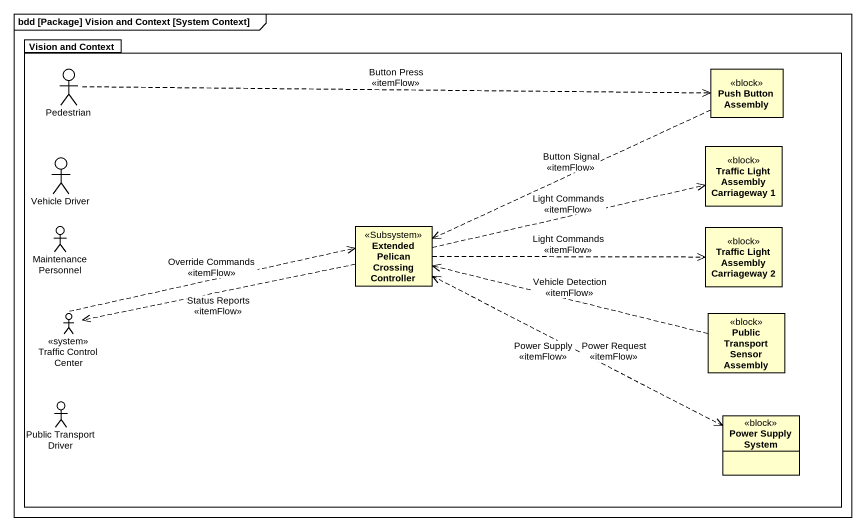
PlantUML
@startuml
mainframe bdd [Package] Vision and Context [System Context]
allowmixing
hide circle
hide empty members
package "Vision and Context" as Vision_and_Context {
  actor Pedestrian
  class "Push Button Assembly" as Push_Button_Assembly <<block>>
  actor "Vehicle Driver" as Vehicle_Driver
  class "Traffic Light Assembly Carriageway 1" as Traffic_Light_Assembly <<block>>
  actor "Maintenance Personnel" as Maintenance_Personnel
  class "Extended Pelican Crossing Controller" as Extended_Pelican_Crossing <<Subsystem>>
  class "Traffic Light Assembly Carriageway 2" as Traffic_Light_Assembly_2 <<block>>
  actor "Traffic Control Center" as Traffic_Control_Center <<system>>
  class "Public Transport Sensor Assembly" as Public_Transport_Sensor <<block>>
  actor "Public Transport Driver" as Public_Transport_Driver
  class "Power Supply System" as Power_Supply_System <<block>>
}
Pedestrian .right.> Push_Button_Assembly : Button Press\n<<itemFlow>>
Push_Button_Assembly .left.> Extended_Pelican_Crossing : Button Signal\n<<itemFlow>>
Extended_Pelican_Crossing .right.> Traffic_Light_Assembly : Light Commands\n<<itemFlow>>
Extended_Pelican_Crossing .right.> Traffic_Light_Assembly_2 : Light Commands\n<<itemFlow>>
Extended_Pelican_Crossing .left.> Traffic_Control_Center : Status Reports\n<<itemFlow>>
Extended_Pelican_Crossing .right.> Power_Supply_System : Power Request\n<<itemFlow>>
Traffic_Control_Center .right.> Extended_Pelican_Crossing : Override Commands\n<<itemFlow>>
Public_Transport_Sensor .left.> Extended_Pelican_Crossing : Vehicle Detection\n<<itemFlow>>
Power_Supply_System .left.> Extended_Pelican_Crossing : Power Supply\n<<itemFlow>>
@enduml
